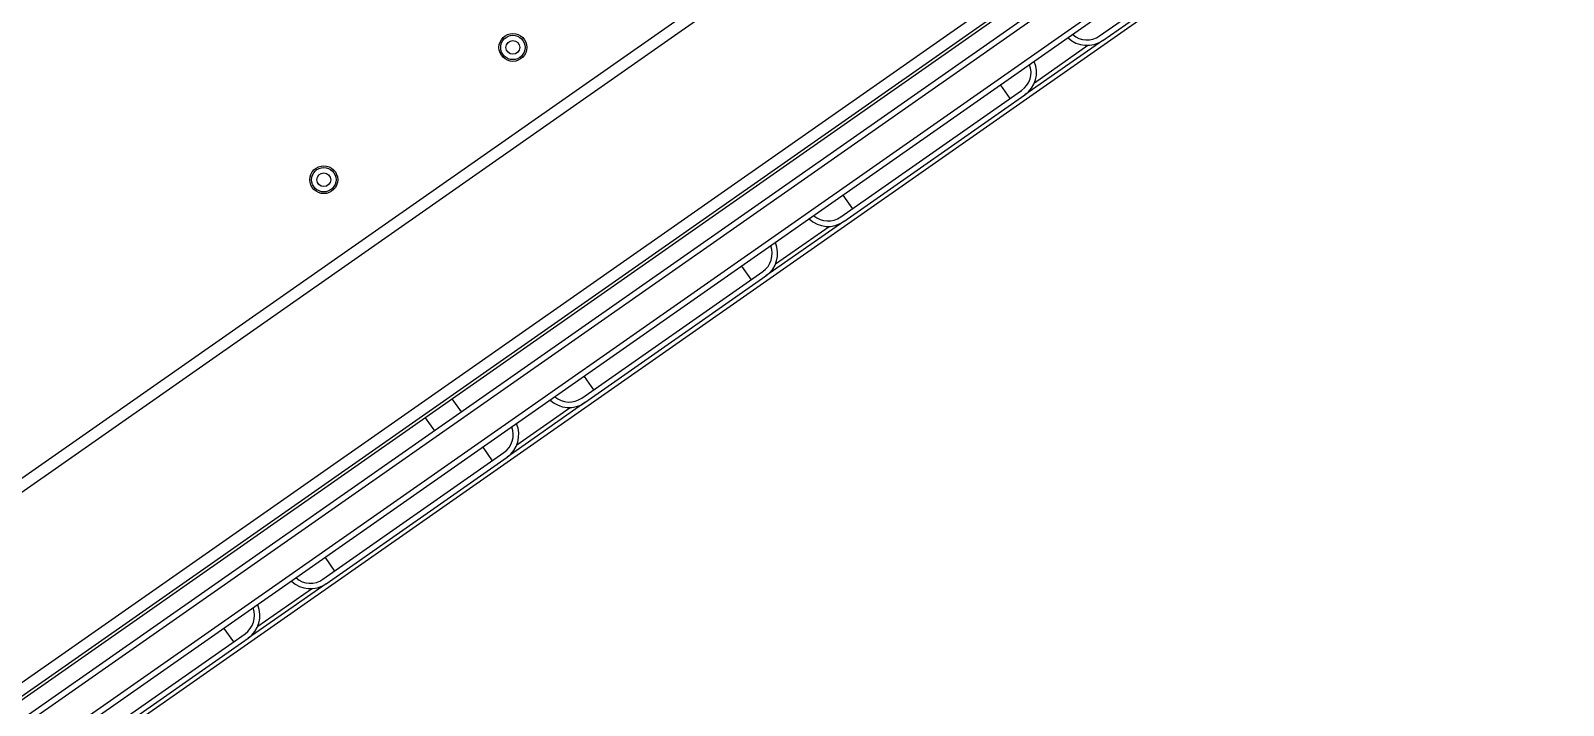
# Model space of a CAD drawing. Header units: millimetres. Extents: x 152904052 to 153933663, y 538271515 to 539240469.
# Drawn here: x 153467182 to 153467740, y 538579619 to 538579864 of the extents above; entities that cross this region are included whole.
import ezdxf

# ---------------------------------------------------------------- set-up
doc = ezdxf.new("R2010")
doc.units = ezdxf.units.MM
doc.layers.add('POWR', color=5, linetype='Continuous')

msp = doc.modelspace()

# ---------------------------------------------------------------- linework, layer by layer
at = {"layer": 'POWR', "color": 7}
for p, q in [((153465045.39, 538578202.63), (153467742.04, 538580090.84)), ((153466864.42, 538579481.34), (153467710.2, 538580073.55)), ((153465095.17, 538578168.15), (153467757.42, 538580032.27)), ((153467783.01, 538580034.08), (153466886.86, 538579406.59)), ((153467780.03, 538580034.55), (153466887.43, 538579409.55)), ((153465097.52, 538578164.79), (153467759.77, 538580028.91)), ((153467753.08, 538580022.77), (153466454.73, 538579113.65)), ((153467789.2, 538580025.23), (153466893.05, 538579397.74)), ((153467788.69, 538580022.31), (153466895.98, 538579397.22)), ((153467798.37, 538580017.37), (153466897.3, 538579386.43)), ((153467570.88, 538579862.47), (153467636.74, 538579908.58)), ((153467572.02, 538579860.83), (153467637.88, 538579906.95)), ((153467572.02, 538579860.83), (153467543.68, 538579840.98)), ((153467547.21, 538579845.41), (153467566.66, 538579859.03)), ((153467476.67, 538579796.51), (153467542.53, 538579842.62)), ((153467534.83, 538579844.55), (153467538.27, 538579839.64)), ((153467477.82, 538579794.87), (153467543.68, 538579840.98)), ((153467477.49, 538579804.4), (153467480.93, 538579799.49)), ((153467477.82, 538579794.87), (153467449.48, 538579775.02)), ((153467453, 538579779.45), (153467472.46, 538579793.07)), ((153467382.47, 538579730.55), (153467448.33, 538579776.66)), ((153467383.62, 538579728.91), (153467449.48, 538579775.02)), ((153467440.63, 538579778.59), (153467444.07, 538579773.68)), ((153467383.29, 538579738.44), (153467386.73, 538579733.53)), ((153467338.64, 538579725.49), (153467335.32, 538579730.24)), ((153467383.62, 538579728.91), (153467355.28, 538579709.06)), ((153467358.8, 538579713.48), (153467378.26, 538579727.11)), ((153467325.49, 538579723.36), (153467328.81, 538579718.61)), ((153467288.27, 538579664.58), (153467354.13, 538579710.7)), ((153467289.42, 538579662.95), (153467355.28, 538579709.06)), ((153467346.43, 538579712.63), (153467349.87, 538579707.72)), ((153467289.09, 538579672.48), (153467292.53, 538579667.57)), ((153467289.42, 538579662.95), (153467261.07, 538579643.1)), ((153467264.6, 538579647.52), (153467284.05, 538579661.14)), ((153467252.22, 538579646.67), (153467255.67, 538579641.76)), ((153467194.07, 538579598.62), (153467259.93, 538579644.74)), ((153467195.21, 538579596.98), (153467261.07, 538579643.1))]:
    msp.add_line(p, q, dxfattribs=at)
for centre, radius in [((153467357.38, 538579858.25), 5.06), ((153467357.38, 538579858.25), 4.44), ((153467357.38, 538579858.25), 2.5), ((153467288.58, 538579810.07), 5.06), ((153467288.58, 538579810.07), 4.44), ((153467288.58, 538579810.07), 2.5)]:
    msp.add_circle(centre, radius, dxfattribs=at)
for centre, radius, start, end in [((153467566.29, 538579869.02), 10, 226.537, 305), ((153467566.29, 538579869.02), 8, 229.4775, 305), ((153467537.94, 538579849.18), 10, 305, 23.463), ((153467537.94, 538579849.18), 8, 305, 20.5225), ((153467472.08, 538579803.06), 10, 226.537, 305), ((153467472.08, 538579803.06), 8, 229.4775, 305), ((153467443.74, 538579783.21), 10, 305, 23.463), ((153467443.74, 538579783.21), 8, 305, 20.5225), ((153467377.88, 538579737.1), 8, 229.4775, 305), ((153467377.88, 538579737.1), 10, 226.537, 305), ((153467349.54, 538579717.25), 8, 305, 20.5225), ((153467349.54, 538579717.25), 10, 305, 23.463), ((153467283.68, 538579671.14), 10, 226.537, 305), ((153467283.68, 538579671.14), 8, 229.4775, 305), ((153467255.34, 538579651.29), 8, 305, 20.5225), ((153467255.34, 538579651.29), 10, 305, 23.463)]:
    msp.add_arc(centre, radius, start, end, dxfattribs=at)

doc.saveas('drawing.dxf')
